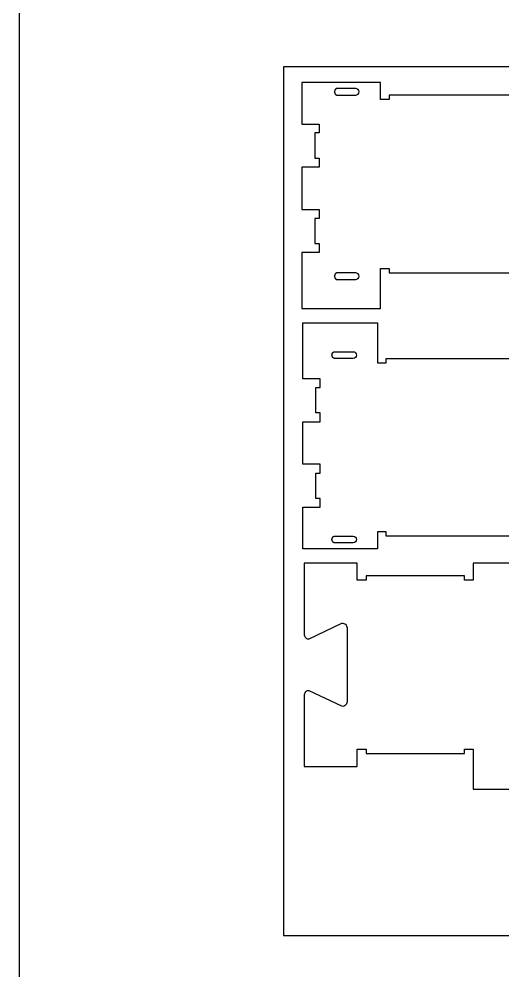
# Model space of a CAD drawing. Extents: x -1151 to 2032, y -10461 to -4867.
# Drawn here: x -1151 to -471, y -8161 to -6824 of the extents above; entities that cross this region are included whole.
import ezdxf

# ---------------------------------------------------------------- set-up
doc = ezdxf.new("R2010")
doc.units = 0
for name, color, linetype in [('0_SHEET_SPRUCEPLY_2440X122', 1, 'CONTINUOUS'), ('3_ANYTOOL_CUTTHROUGH_INSID', 4, 'CONTINUOUS'), ('4_ANYTOOL_CUTTHROUGH_OUTSI', 5, 'CONTINUOUS'), ('DONOTCUT', 18, 'CONTINUOUS')]:
    doc.layers.add(name, color=color, linetype=linetype)

msp = doc.modelspace()

# ---------------------------------------------------------------- linework, layer by layer
at = {"layer": '0_SHEET_SPRUCEPLY_2440X122'}
msp.add_lwpolyline([(-779.5, -6891.2), (-779.5, -8111.2), (1660.5, -8111.2), (1660.5, -6891.2)], close=True, dxfattribs=at)
at = {"layer": '3_ANYTOOL_CUTTHROUGH_INSID', "color": 4}
for points in [[(-678, -6921.6), (-703.7, -6921.6), (-703.8, -6921.6), (-703.9, -6921.6), (-704, -6921.6), (-704.1, -6921.6), (-704.2, -6921.6), (-704.3, -6921.6), (-704.4, -6921.6), (-704.5, -6921.7), (-704.6, -6921.7), (-704.7, -6921.7), (-704.8, -6921.7), (-704.9, -6921.8), (-705, -6921.8), (-705.1, -6921.8), (-705.2, -6921.9), (-705.3, -6921.9), (-705.3, -6922), (-705.4, -6922), (-705.5, -6922.1), (-705.6, -6922.1), (-705.7, -6922.2), (-705.8, -6922.3), (-705.9, -6922.3), (-706, -6922.4), (-706.1, -6922.5), (-706.1, -6922.5), (-706.2, -6922.6), (-706.3, -6922.7), (-706.4, -6922.8), (-706.5, -6922.8), (-706.5, -6922.9), (-706.6, -6923), (-706.7, -6923.1), (-706.7, -6923.2), (-706.8, -6923.3), (-706.9, -6923.4), (-706.9, -6923.5), (-707, -6923.6), (-707, -6923.7), (-707.1, -6923.8), (-707.2, -6923.9), (-707.2, -6924), (-707.3, -6924.1), (-707.3, -6924.2), (-707.3, -6924.3), (-707.4, -6924.4), (-707.4, -6924.5), (-707.5, -6924.6), (-707.5, -6924.7), (-707.5, -6924.8), (-707.5, -6924.9), (-707.6, -6925), (-707.6, -6925.1), (-707.6, -6925.3), (-707.6, -6925.4), (-707.7, -6925.5), (-707.7, -6925.6), (-707.7, -6925.7), (-707.7, -6925.8), (-707.7, -6925.9), (-707.7, -6926), (-707.7, -6926.1), (-707.7, -6926.2), (-707.7, -6926.3), (-707.7, -6926.4), (-707.7, -6926.5), (-707.7, -6926.6), (-707.7, -6926.8), (-707.7, -6926.9), (-707.7, -6927), (-707.7, -6927.1), (-707.7, -6927.2), (-707.6, -6927.3), (-707.6, -6927.4), (-707.6, -6927.5), (-707.6, -6927.6), (-707.5, -6927.7), (-707.5, -6927.8), (-707.5, -6927.9), (-707.5, -6928), (-707.4, -6928.2), (-707.4, -6928.3), (-707.3, -6928.4), (-707.3, -6928.5), (-707.3, -6928.6), (-707.2, -6928.7), (-707.2, -6928.8), (-707.1, -6928.9), (-707, -6929), (-707, -6929.1), (-706.9, -6929.2), (-706.9, -6929.3), (-706.8, -6929.4), (-706.7, -6929.5), (-706.7, -6929.5), (-706.6, -6929.6), (-706.5, -6929.7), (-706.5, -6929.8), (-706.4, -6929.9), (-706.3, -6930), (-706.2, -6930), (-706.1, -6930.1), (-706.1, -6930.2), (-706, -6930.3), (-705.9, -6930.3), (-705.8, -6930.4), (-705.7, -6930.5), (-705.6, -6930.5), (-705.5, -6930.6), (-705.4, -6930.6), (-705.3, -6930.7), (-705.3, -6930.7), (-705.2, -6930.8), (-705.1, -6930.8), (-705, -6930.8), (-704.9, -6930.9), (-704.8, -6930.9), (-704.7, -6930.9), (-704.6, -6931), (-704.5, -6931), (-704.4, -6931), (-704.3, -6931), (-704.2, -6931), (-704.1, -6931.1), (-704, -6931.1), (-703.9, -6931.1), (-703.8, -6931.1), (-703.7, -6931.1), (-678, -6931.1, 1)], [(-678, -7190.1, 1), (-678, -7180.6), (-703.7, -7180.6), (-703.8, -7180.6), (-703.9, -7180.6), (-704, -7180.6), (-704.1, -7180.6), (-704.2, -7180.6), (-704.3, -7180.6), (-704.4, -7180.6), (-704.5, -7180.7), (-704.6, -7180.7), (-704.7, -7180.7), (-704.8, -7180.7), (-704.9, -7180.8), (-705, -7180.8), (-705.1, -7180.8), (-705.2, -7180.9), (-705.3, -7180.9), (-705.3, -7181), (-705.4, -7181), (-705.5, -7181.1), (-705.6, -7181.1), (-705.7, -7181.2), (-705.8, -7181.3), (-705.9, -7181.3), (-706, -7181.4), (-706.1, -7181.5), (-706.1, -7181.5), (-706.2, -7181.6), (-706.3, -7181.7), (-706.4, -7181.8), (-706.5, -7181.8), (-706.5, -7181.9), (-706.6, -7182), (-706.7, -7182.1), (-706.7, -7182.2), (-706.8, -7182.3), (-706.9, -7182.4), (-706.9, -7182.5), (-707, -7182.6), (-707, -7182.7), (-707.1, -7182.8), (-707.2, -7182.9), (-707.2, -7183), (-707.3, -7183.1), (-707.3, -7183.2), (-707.3, -7183.3), (-707.4, -7183.4), (-707.4, -7183.5), (-707.5, -7183.6), (-707.5, -7183.7), (-707.5, -7183.8), (-707.5, -7183.9), (-707.6, -7184), (-707.6, -7184.1), (-707.6, -7184.3), (-707.6, -7184.4), (-707.7, -7184.5), (-707.7, -7184.6), (-707.7, -7184.7), (-707.7, -7184.8), (-707.7, -7184.9), (-707.7, -7185), (-707.7, -7185.1), (-707.7, -7185.2), (-707.7, -7185.3), (-707.7, -7185.4), (-707.7, -7185.5), (-707.7, -7185.6), (-707.7, -7185.8), (-707.7, -7185.9), (-707.7, -7186), (-707.7, -7186.1), (-707.7, -7186.2), (-707.6, -7186.3), (-707.6, -7186.4), (-707.6, -7186.5), (-707.6, -7186.6), (-707.5, -7186.7), (-707.5, -7186.8), (-707.5, -7186.9), (-707.5, -7187), (-707.4, -7187.2), (-707.4, -7187.3), (-707.3, -7187.4), (-707.3, -7187.5), (-707.3, -7187.6), (-707.2, -7187.7), (-707.2, -7187.8), (-707.1, -7187.9), (-707, -7188), (-707, -7188.1), (-706.9, -7188.2), (-706.9, -7188.3), (-706.8, -7188.4), (-706.7, -7188.5), (-706.7, -7188.5), (-706.6, -7188.6), (-706.5, -7188.7), (-706.5, -7188.8), (-706.4, -7188.9), (-706.3, -7189), (-706.2, -7189), (-706.1, -7189.1), (-706.1, -7189.2), (-706, -7189.3), (-705.9, -7189.3), (-705.8, -7189.4), (-705.7, -7189.5), (-705.6, -7189.5), (-705.5, -7189.6), (-705.4, -7189.6), (-705.3, -7189.7), (-705.3, -7189.7), (-705.2, -7189.8), (-705.1, -7189.8), (-705, -7189.8), (-704.9, -7189.9), (-704.8, -7189.9), (-704.7, -7189.9), (-704.6, -7190), (-704.5, -7190), (-704.4, -7190), (-704.3, -7190), (-704.2, -7190), (-704.1, -7190.1), (-704, -7190.1), (-703.9, -7190.1), (-703.8, -7190.1), (-703.7, -7190.1)], [(-681.5, -7291.4, -1), (-681.5, -7300.9), (-707.3, -7300.9), (-707.4, -7300.9), (-707.4, -7300.9), (-707.5, -7300.9), (-707.6, -7300.9), (-707.7, -7300.9), (-707.8, -7300.9), (-707.9, -7300.9), (-708, -7300.8), (-708.1, -7300.8), (-708.2, -7300.8), (-708.3, -7300.8), (-708.4, -7300.7), (-708.5, -7300.7), (-708.6, -7300.6), (-708.7, -7300.6), (-708.8, -7300.6), (-708.9, -7300.5), (-709, -7300.5), (-709.1, -7300.4), (-709.2, -7300.4), (-709.3, -7300.3), (-709.4, -7300.2), (-709.4, -7300.2), (-709.5, -7300.1), (-709.6, -7300), (-709.7, -7300), (-709.8, -7299.9), (-709.9, -7299.8), (-709.9, -7299.7), (-710, -7299.7), (-710.1, -7299.6), (-710.2, -7299.5), (-710.2, -7299.4), (-710.3, -7299.3), (-710.4, -7299.2), (-710.4, -7299.1), (-710.5, -7299), (-710.5, -7298.9), (-710.6, -7298.8), (-710.7, -7298.7), (-710.7, -7298.6), (-710.8, -7298.5), (-710.8, -7298.4), (-710.8, -7298.3), (-710.9, -7298.2), (-710.9, -7298.1), (-711, -7298), (-711, -7297.9), (-711, -7297.8), (-711.1, -7297.7), (-711.1, -7297.6), (-711.1, -7297.5), (-711.1, -7297.3), (-711.2, -7297.2), (-711.2, -7297.1), (-711.2, -7297), (-711.2, -7296.9), (-711.2, -7296.8), (-711.2, -7296.7), (-711.2, -7296.6), (-711.3, -7296.5), (-711.3, -7296.4), (-711.3, -7296.3), (-711.3, -7296.2), (-711.3, -7296.1), (-711.3, -7296), (-711.3, -7295.8), (-711.2, -7295.7), (-711.2, -7295.6), (-711.2, -7295.5), (-711.2, -7295.4), (-711.2, -7295.3), (-711.2, -7295.2), (-711.2, -7295.1), (-711.1, -7295), (-711.1, -7294.9), (-711.1, -7294.8), (-711.1, -7294.7), (-711, -7294.6), (-711, -7294.5), (-711, -7294.3), (-710.9, -7294.2), (-710.9, -7294.1), (-710.8, -7294), (-710.8, -7293.9), (-710.8, -7293.8), (-710.7, -7293.7), (-710.7, -7293.6), (-710.6, -7293.5), (-710.5, -7293.4), (-710.5, -7293.3), (-710.4, -7293.2), (-710.4, -7293.1), (-710.3, -7293), (-710.2, -7292.9), (-710.2, -7292.9), (-710.1, -7292.8), (-710, -7292.7), (-709.9, -7292.6), (-709.9, -7292.5), (-709.8, -7292.4), (-709.7, -7292.4), (-709.6, -7292.3), (-709.5, -7292.2), (-709.4, -7292.2), (-709.4, -7292.1), (-709.3, -7292), (-709.2, -7292), (-709.1, -7291.9), (-709, -7291.9), (-708.9, -7291.8), (-708.8, -7291.8), (-708.7, -7291.7), (-708.6, -7291.7), (-708.5, -7291.7), (-708.4, -7291.6), (-708.3, -7291.6), (-708.2, -7291.6), (-708.1, -7291.5), (-708, -7291.5), (-707.9, -7291.5), (-707.8, -7291.5), (-707.7, -7291.5), (-707.6, -7291.4), (-707.5, -7291.4), (-707.4, -7291.4), (-707.4, -7291.4), (-707.3, -7291.4)], [(-681.5, -7559.9), (-707.3, -7559.9), (-707.4, -7559.9), (-707.4, -7559.9), (-707.5, -7559.9), (-707.6, -7559.9), (-707.7, -7559.9), (-707.8, -7559.9), (-707.9, -7559.9), (-708, -7559.8), (-708.1, -7559.8), (-708.2, -7559.8), (-708.3, -7559.8), (-708.4, -7559.7), (-708.5, -7559.7), (-708.6, -7559.6), (-708.7, -7559.6), (-708.8, -7559.6), (-708.9, -7559.5), (-709, -7559.5), (-709.1, -7559.4), (-709.2, -7559.4), (-709.3, -7559.3), (-709.4, -7559.2), (-709.4, -7559.2), (-709.5, -7559.1), (-709.6, -7559), (-709.7, -7559), (-709.8, -7558.9), (-709.9, -7558.8), (-709.9, -7558.7), (-710, -7558.7), (-710.1, -7558.6), (-710.2, -7558.5), (-710.2, -7558.4), (-710.3, -7558.3), (-710.4, -7558.2), (-710.4, -7558.1), (-710.5, -7558), (-710.5, -7557.9), (-710.6, -7557.8), (-710.7, -7557.7), (-710.7, -7557.6), (-710.8, -7557.5), (-710.8, -7557.4), (-710.8, -7557.3), (-710.9, -7557.2), (-710.9, -7557.1), (-711, -7557), (-711, -7556.9), (-711, -7556.8), (-711.1, -7556.7), (-711.1, -7556.6), (-711.1, -7556.5), (-711.1, -7556.3), (-711.2, -7556.2), (-711.2, -7556.1), (-711.2, -7556), (-711.2, -7555.9), (-711.2, -7555.8), (-711.2, -7555.7), (-711.2, -7555.6), (-711.3, -7555.5), (-711.3, -7555.4), (-711.3, -7555.3), (-711.3, -7555.2), (-711.3, -7555.1), (-711.3, -7555), (-711.3, -7554.8), (-711.2, -7554.7), (-711.2, -7554.6), (-711.2, -7554.5), (-711.2, -7554.4), (-711.2, -7554.3), (-711.2, -7554.2), (-711.2, -7554.1), (-711.1, -7554), (-711.1, -7553.9), (-711.1, -7553.8), (-711.1, -7553.7), (-711, -7553.6), (-711, -7553.5), (-711, -7553.3), (-710.9, -7553.2), (-710.9, -7553.1), (-710.8, -7553), (-710.8, -7552.9), (-710.8, -7552.8), (-710.7, -7552.7), (-710.7, -7552.6), (-710.6, -7552.5), (-710.5, -7552.4), (-710.5, -7552.3), (-710.4, -7552.2), (-710.4, -7552.1), (-710.3, -7552), (-710.2, -7551.9), (-710.2, -7551.9), (-710.1, -7551.8), (-710, -7551.7), (-709.9, -7551.6), (-709.9, -7551.5), (-709.8, -7551.4), (-709.7, -7551.4), (-709.6, -7551.3), (-709.5, -7551.2), (-709.4, -7551.2), (-709.4, -7551.1), (-709.3, -7551), (-709.2, -7551), (-709.1, -7550.9), (-709, -7550.9), (-708.9, -7550.8), (-708.8, -7550.8), (-708.7, -7550.7), (-708.6, -7550.7), (-708.5, -7550.7), (-708.4, -7550.6), (-708.3, -7550.6), (-708.2, -7550.6), (-708.1, -7550.5), (-708, -7550.5), (-707.9, -7550.5), (-707.8, -7550.5), (-707.7, -7550.5), (-707.6, -7550.4), (-707.5, -7550.4), (-707.4, -7550.4), (-707.4, -7550.4), (-707.3, -7550.4), (-681.5, -7550.4, -1)]]:
    msp.add_lwpolyline(points, format="xyb", close=True, dxfattribs=at)
at = {"layer": '4_ANYTOOL_CUTTHROUGH_OUTSI', "color": 5}
for points in [[(-395.3, -6931.1), (-630.8, -6931.1), (-630.8, -6937.1), (-643.3, -6937.1), (-643.3, -6913.1), (-753.5, -6913.1), (-753.5, -6971.6), (-729.5, -6971.6), (-729.5, -6984.1), (-735.5, -6984.1), (-735.5, -7019.6), (-729.5, -7019.6), (-729.5, -7032.1), (-753.5, -7032.1), (-753.5, -7091.6), (-729.5, -7091.6), (-729.5, -7104.1), (-735.5, -7104.1), (-735.5, -7139.6), (-729.5, -7139.6), (-729.5, -7152.1), (-753.5, -7152.1), (-753.5, -7198.8), (-753.5, -7210.8), (-753.5, -7230.6), (-643.3, -7230.6), (-643.3, -7174.6), (-630.8, -7174.6), (-630.8, -7180.6), (-395.3, -7180.6)], [(-462, -7550.4), (-499.8, -7550.4), (-635, -7550.4), (-635, -7544.4), (-647.5, -7544.4), (-647.5, -7544.7), (-647.5, -7544.7), (-647.5, -7568.4), (-752.1, -7568.4), (-752.1, -7509.9), (-728.1, -7509.9), (-728.1, -7497.4), (-734.1, -7497.4), (-734.1, -7461.9), (-728.1, -7461.9), (-728.1, -7449.4), (-752.1, -7449.4), (-752.1, -7389.9), (-728.1, -7389.9), (-728.1, -7377.4), (-734.1, -7377.4), (-734.1, -7341.9), (-728.1, -7341.9), (-728.1, -7329.4), (-752.1, -7329.4), (-752.1, -7282.7), (-752.1, -7270.7), (-752.1, -7250.9), (-647.5, -7250.9), (-647.5, -7306.9), (-635, -7306.9), (-635, -7300.9), (-499.8, -7300.9), (-462, -7300.9)]]:
    msp.add_lwpolyline(points, dxfattribs=at)
msp.add_lwpolyline([(-313.2, -7588.4), (-512.7, -7588.4), (-512.7, -7612.4), (-525.2, -7612.4), (-525.2, -7606.4), (-663.2, -7606.4), (-663.2, -7612.4), (-675.7, -7612.4), (-675.7, -7588.4), (-750.2, -7588.4), (-750.2, -7689.1), (-750.2, -7689.1, 0.461625), (-743.6, -7694.8), (-697.5, -7672.9), (-697.5, -7672.9), (-697.5, -7672.9, -0.220464), (-692.4, -7674.3, -0.220464), (-690.2, -7679.1), (-690.2, -7783.3, -0.220464), (-692.4, -7788.1, -0.220464), (-697.5, -7789.5), (-697.5, -7789.4), (-697.6, -7789.4), (-743.6, -7767.6), (-743.6, -7767.6, 0.218884), (-748.2, -7768.9, 0.220464), (-750.2, -7773.3), (-750.2, -7850.2), (-750.2, -7873.9), (-675.7, -7873.9), (-675.7, -7849.9), (-663.2, -7849.9), (-663.2, -7855.9), (-525.2, -7855.9), (-525.2, -7849.9), (-512.7, -7849.9), (-512.7, -7905.9), (-313.2, -7905.9)], format="xyb", dxfattribs=at)
at = {"layer": 'DONOTCUT'}
msp.add_lwpolyline([(-1151.2, -10460.6), (2032.2, -10460.6), (2032.2, -4867.2), (-1151.2, -4867.2)], close=True, dxfattribs=at)

doc.saveas('drawing.dxf')
